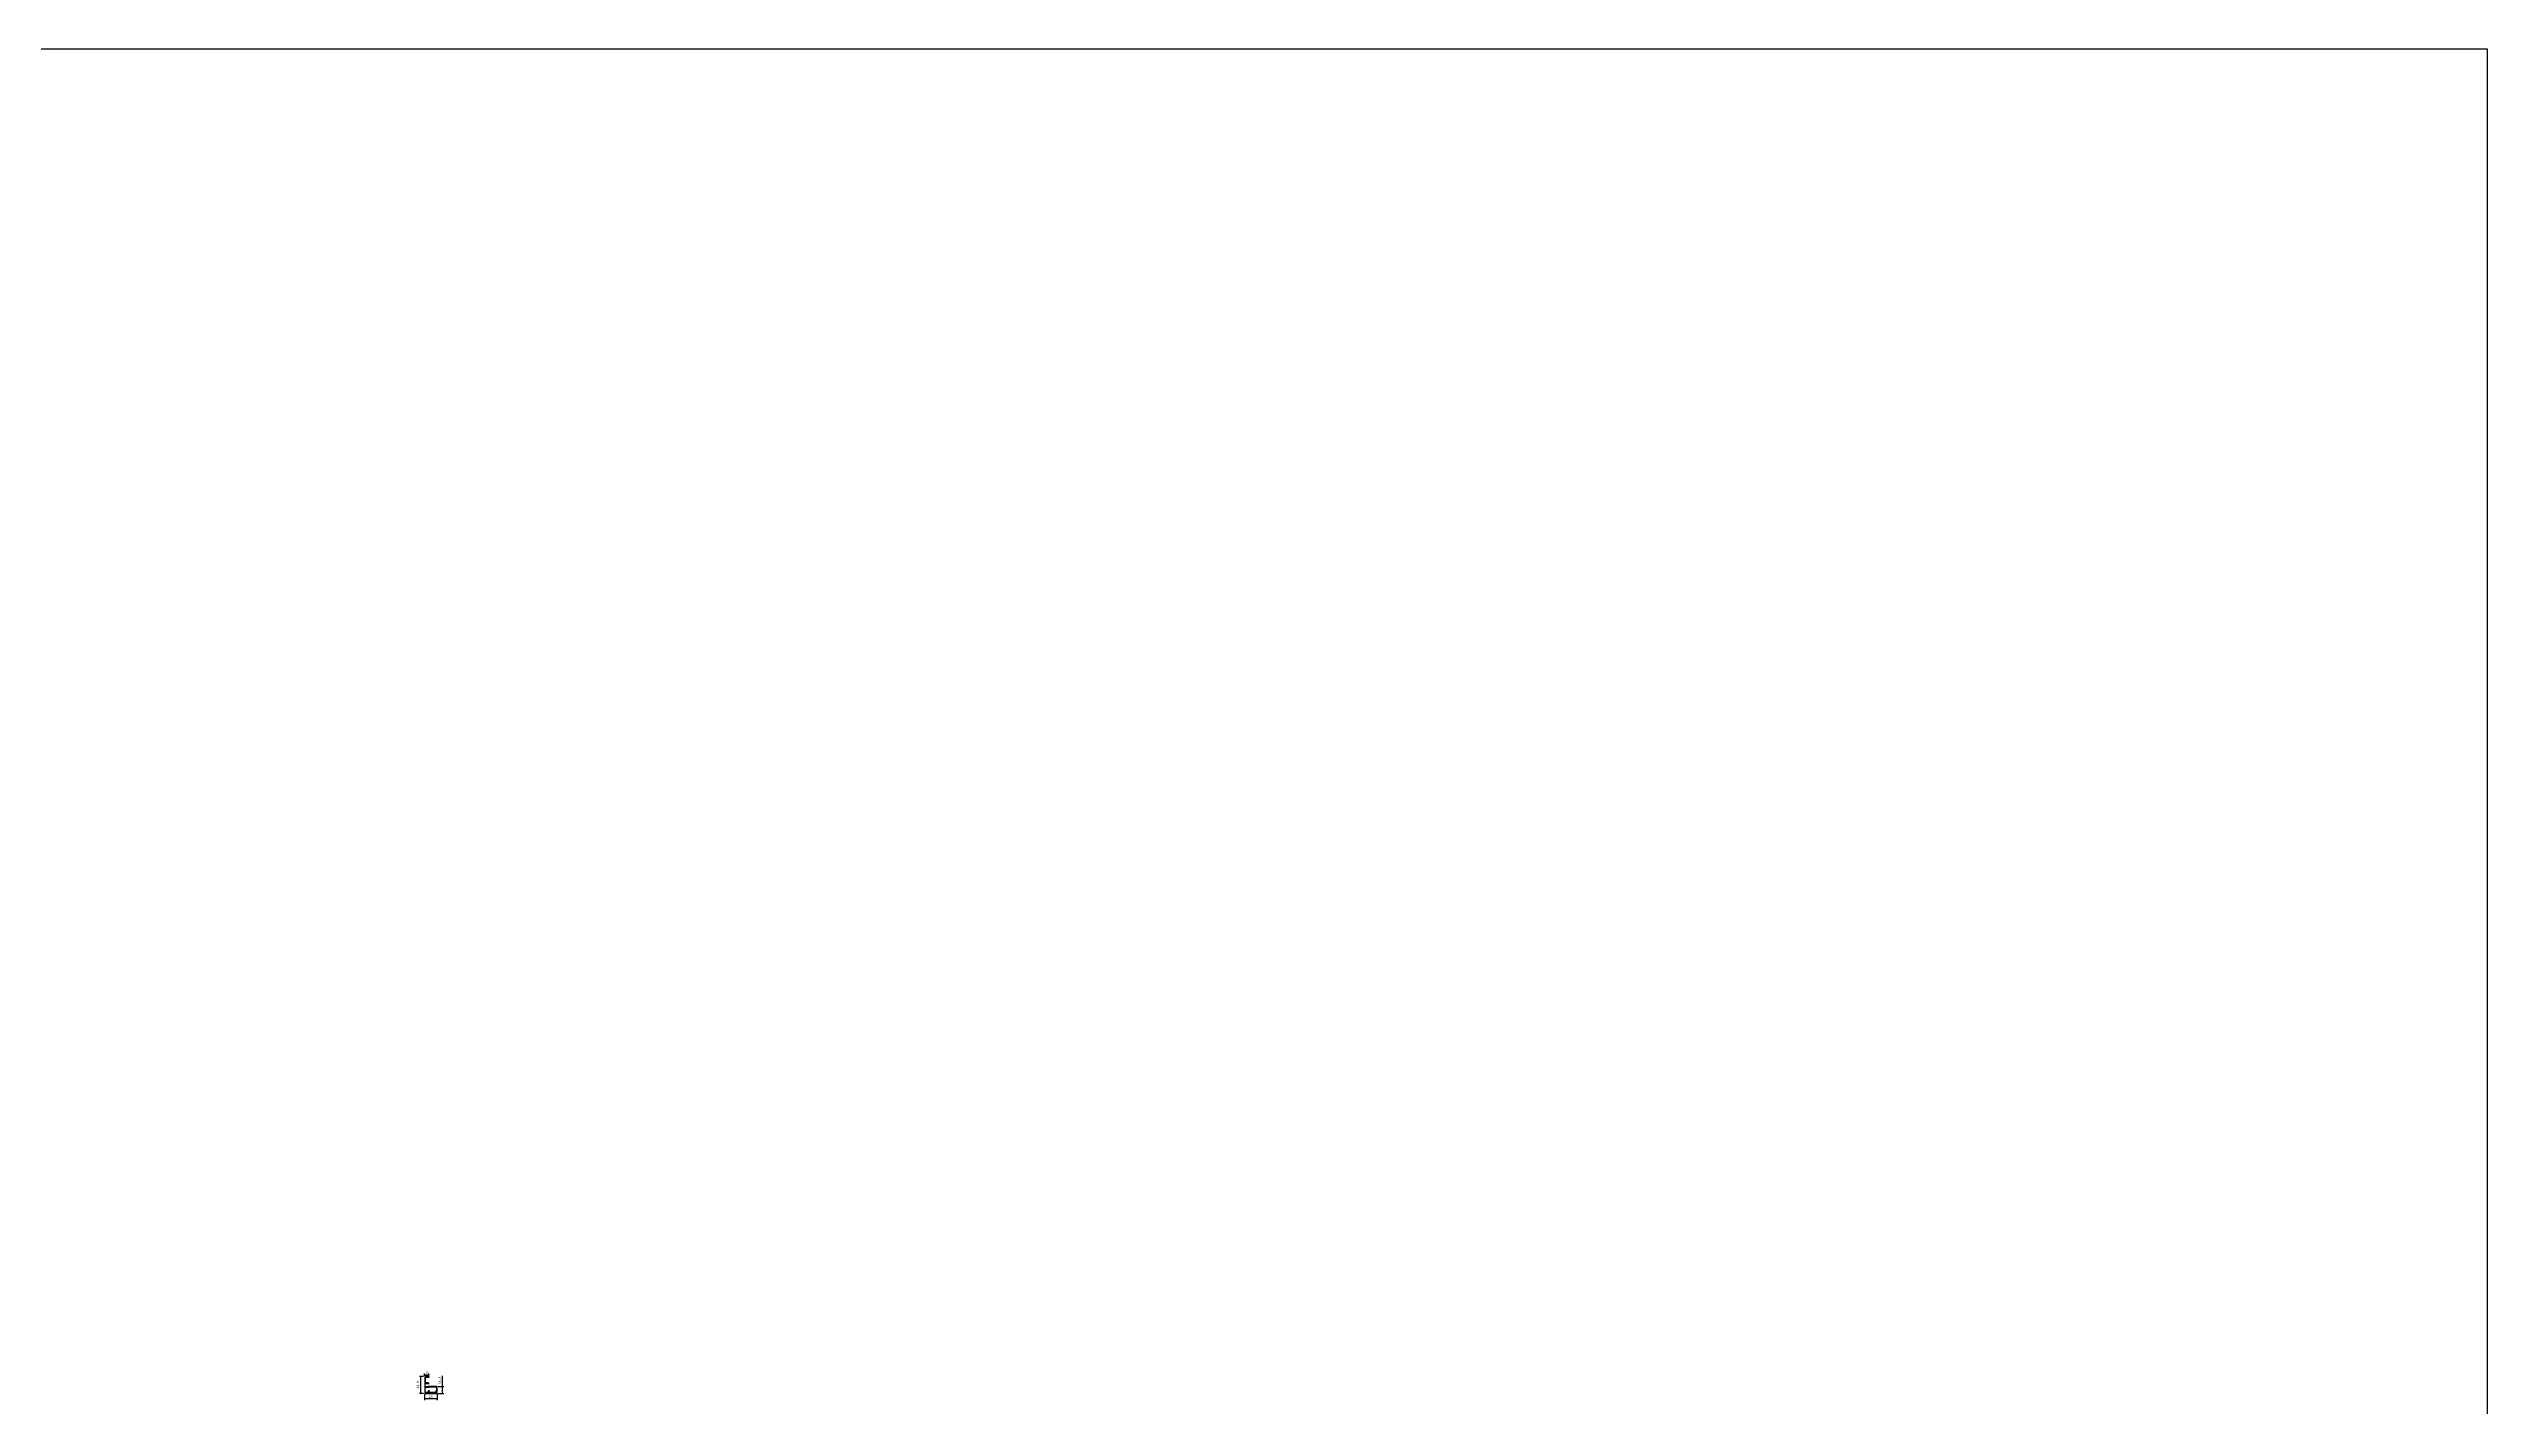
# Model space of a CAD drawing. Header units: millimetres. Extents: x -44117 to 256353, y -2095463 to 65325.
# Drawn here: x 80979 to 91162, y 10368 to 16036 of the extents above; entities that cross this region are included whole.
import ezdxf

# ---------------------------------------------------------------- set-up
doc = ezdxf.new("R2010")
doc.units = ezdxf.units.MM
doc.header["$LTSCALE"] = 10
doc.dimstyles.new('ISO-25', dxfattribs={"dimtxt": 2.5, "dimasz": 2.5, "dimexe": 1, "dimexo": 1, "dimtad": 1, "dimtxsty": 'Standard', "dimblk": 'ARCHTICK', "dimcen": 2.5, "dimadec": 0, "dimazin": 0, "dimtfac": 1, "dimtmove": 0, "dimatfit": 3, "dimfxl": 0, "dimarcsym": 0})

# ---------------------------------------------------------------- blocks, each defined once
blk = doc.blocks.new('_ArchTick')
at = {"color": 0, "linetype": 'ByBlock', "const_width": 0.15}
blk.add_lwpolyline([(-0.5, -0.5), (0.5, 0.5)], dxfattribs=at)
blk = doc.blocks.new('*D7285')
at = {"color": 4, "lineweight": -2}
for p, q in [((82549, 10419), (82549, 10394)), ((82601, 10399), (82549, 10399)), ((82601, 10419), (82601, 10394))]:
    blk.add_line(p, q, dxfattribs=at)
at = {"layer": 'Defpoints', "color": 0}
for p in [(82549, 10424), (82549, 10399), (82601, 10424)]:
    blk.add_point(p, dxfattribs=at)
at = {"color": 4, "lineweight": -2, "xscale": 6, "yscale": 6, "zscale": 6, "rotation": 180}
blk.add_blockref('_ArchTick', (82549, 10399), dxfattribs=at)
at = {"color": 4, "lineweight": -2, "xscale": 6, "yscale": 6, "zscale": 6}
blk.add_blockref('_ArchTick', (82601, 10399), dxfattribs=at)
at = {"color": 6, "insert": (82575, 10409), "char_height": 10, "attachment_point": 5}
blk.add_mtext('26', dxfattribs=at)
blk = doc.blocks.new('*D7286')
at = {"color": 4, "lineweight": -2}
for p, q in [((82624, 10451), (82624, 10495)), ((82605, 10451), (82629, 10451)), ((82605, 10422), (82629, 10422)), ((82624, 10422), (82624, 10451))]:
    blk.add_line(p, q, dxfattribs=at)
at = {"layer": 'Defpoints', "color": 0}
for p in [(82600, 10451), (82600, 10422), (82624, 10451)]:
    blk.add_point(p, dxfattribs=at)
at = {"color": 4, "lineweight": -2, "xscale": 6, "yscale": 6, "zscale": 6}
for p, rotation in [((82624, 10451), 90), ((82624, 10422), 270)]:
    blk.add_blockref('_ArchTick', p, dxfattribs=dict(at, rotation=rotation))
at = {"color": 6, "insert": (82613, 10476), "char_height": 10, "attachment_point": 5, "rotation": 90}
blk.add_mtext('14,3', dxfattribs=at)
blk = doc.blocks.new('*D7287')
at = {"color": 4, "lineweight": -2}
for p, q in [((82545, 10492), (82528, 10492)), ((82533, 10422), (82533, 10492)), ((82545, 10422), (82528, 10422))]:
    blk.add_line(p, q, dxfattribs=at)
at = {"layer": 'Defpoints', "color": 0}
for p in [(82533, 10492), (82550, 10492), (82550, 10422)]:
    blk.add_point(p, dxfattribs=at)
at = {"color": 4, "lineweight": -2, "xscale": 6, "yscale": 6, "zscale": 6}
for p, rotation in [((82533, 10492), 90), ((82533, 10422), 270)]:
    blk.add_blockref('_ArchTick', p, dxfattribs=dict(at, rotation=rotation))
at = {"color": 6, "insert": (82522, 10457), "char_height": 10, "attachment_point": 5, "rotation": 90}
blk.add_mtext('34,9', dxfattribs=at)
blk = doc.blocks.new('*D7288')
at = {"color": 4, "lineweight": -2}
for p, q in [((82549, 10496), (82549, 10505)), ((82549, 10500), (82567, 10500)), ((82567, 10496), (82567, 10505))]:
    blk.add_line(p, q, dxfattribs=at)
at = {"layer": 'Defpoints', "color": 0}
for p in [(82549, 10491), (82567, 10500), (82567, 10491)]:
    blk.add_point(p, dxfattribs=at)
at = {"color": 4, "lineweight": -2, "xscale": 6, "yscale": 6, "zscale": 6, "rotation": 180}
blk.add_blockref('_ArchTick', (82549, 10500), dxfattribs=at)
at = {"color": 4, "lineweight": -2, "xscale": 6, "yscale": 6, "zscale": 6}
blk.add_blockref('_ArchTick', (82567, 10500), dxfattribs=at)
at = {"color": 6, "insert": (82558, 10510), "char_height": 10, "attachment_point": 5}
blk.add_mtext('9', dxfattribs=at)

msp = doc.modelspace()

# ---------------------------------------------------------------- linework, layer by layer
msp.add_lwpolyline([(55807.15874, 16035.57311), (91162.2911, 16035.57311), (91162.2911, 1789.18038), (55807.15874, 1789.18038)], close=True)
at = {"color": 7, "elevation": 0}
msp.add_lwpolyline([(82601.49946, 10423.19262), (82601.49946, 10427.49262), (82600.89946, 10428.09262), (82601.49946, 10428.69262), (82600.89946, 10429.29262), (82601.49946, 10429.89262), (82600.89946, 10430.49262), (82601.49946, 10431.09262), (82600.89946, 10431.69262), (82601.49946, 10432.29262), (82600.89946, 10432.89262), (82601.49946, 10433.49262), (82600.89946, 10434.09262), (82601.49946, 10434.69262), (82600.89946, 10435.29262), (82601.49946, 10435.89262), (82600.89946, 10436.49262), (82601.49946, 10437.09262), (82600.89946, 10437.69262), (82601.49946, 10438.29262), (82600.89946, 10438.89262), (82601.49946, 10439.49262), (82600.89946, 10440.09262), (82601.49946, 10440.69262), (82600.89946, 10441.29262), (82601.49946, 10441.89262), (82600.89946, 10442.49262), (82601.49946, 10443.09262), (82600.89946, 10443.69262), (82601.49946, 10444.29262), (82600.89946, 10444.89262), (82601.49946, 10445.49262), (82601.49946, 10449.79262, 0.4142135624), (82600.49946, 10450.79262), (82564.49946, 10450.79262, 0.4142135624), (82563.89946, 10450.19262), (82563.89946, 10449.99262, -0.4142135624), (82563.49946, 10449.59262), (82552.49946, 10449.59262, -0.4142135624), (82551.89946, 10450.19262), (82551.89946, 10463.39262, -0.4142135624), (82552.49946, 10463.99262), (82563.49946, 10463.99262, -0.4142135624), (82563.89946, 10463.59262), (82563.89946, 10463.39262, 0.4142135624), (82564.49946, 10462.79262), (82566.89946, 10462.79262, 0.855700792), (82567.08274, 10463.96394), (82563.40065, 10465.99262), (82552.49946, 10465.99262), (82552.49946, 10482.63303, -0.4173893777), (82559.53484, 10489.59262), (82560.54876, 10489.59262, 0.118515719), (82561.09421, 10489.72375, -0.2466321039), (82562.02411, 10489.71282, 0.2301863539), (82563.07341, 10489.71282), (82563.07341, 10489.71282, -0.2466321039), (82564.00331, 10489.72375, 0.2404082058), (82565.09421, 10489.72375, -0.2466321039), (82566.02411, 10489.71282, 0.1244779229), (82566.49946, 10489.59262, 0.4142135624), (82567.49946, 10490.59262), (82567.49946, 10490.99262, 0.4142135624), (82566.49946, 10491.99262), (82550.49946, 10491.99262, 0.4142135624), (82549.49946, 10490.99262), (82549.49946, 10422.79262, 0.4142135624), (82550.09946, 10422.19262), (82600.49946, 10422.19262, 0.4142135624), (82601.49946, 10423.19262)], format="xyb", dxfattribs=at)
at = {"color": 7}
msp.add_lwpolyline([(82565.29946, 10447.59262, 0.414213547), (82565.89946, 10448.19262), (82565.89946, 10448.39262, -0.4142135624), (82566.29946, 10448.79262), (82598.39946, 10448.79262, -0.4142135624), (82598.99946, 10448.19262), (82598.99946, 10432.79262, -0.4142135624), (82598.39946, 10432.19262), (82595.99946, 10432.19262, 0.4142135624), (82595.39946, 10431.59262), (82595.39946, 10431.19262, 0.4142135624), (82595.99946, 10430.59262), (82598.39946, 10430.59262, -0.4142135624), (82598.99946, 10429.99262), (82598.99946, 10426.19262, -0.4142135624), (82598.39946, 10425.59262), (82565.89946, 10425.59262, -0.4142135624), (82565.29946, 10426.19262), (82565.29946, 10429.99262, -0.4142135624), (82565.89946, 10430.59262), (82568.29946, 10430.59262, 0.4142135624), (82568.89946, 10431.19262), (82568.89946, 10431.59262, 0.4142135624), (82568.29946, 10432.19262), (82563.89946, 10432.19262, 0.4142135624), (82563.29946, 10431.59262), (82563.29946, 10426.19141, -0.4142135624), (82562.69946, 10425.59141), (82555.1646, 10425.59141, -0.1479411349), (82554.83203, 10425.69202, 0.3444690404), (82554.09513, 10425.63592), (82552.90379, 10424.54932, -0.6516899091), (82551.89946, 10424.99262), (82551.89946, 10446.99262, -0.651689909), (82552.90379, 10447.43592), (82554.09513, 10446.34932, 0.6516899091), (82555.09946, 10446.79262), (82555.09946, 10447.19262, -0.4142135328), (82555.49946, 10447.59262), (82565.30019, 10447.59262)], format="xyb", dxfattribs=at)

# ---------------------------------------------------------------- dimensions: what is measured, and where the dimension line sits
for base, p1, p2, picture, middle in [((82532.64052, 10491.99262, 0), (82550.09946, 10422.19262, 0), (82550.49946, 10491.99262, 0), '*D7287', (82521.80718, 10457.09262, 0)), ((82623.77713, 10450.79262, 0), (82600.49946, 10422.19262, 0), (82600.49946, 10450.79262, 0), '*D7286', (82612.9438, 10475.95929, 0))]:
    dim = msp.add_linear_dim(base=base, p1=p1, p2=p2, angle=90, dimstyle='ISO-25', override={"dimscale": 5, "dimtxt": 2, "dimasz": 1.2, "dimexo": 1, "dimgap": 1, "dimlfac": 0.5, "dimcen": 1, "dimclrd": 4, "dimclre": 4, "dimclrt": 6, "dimazin": 2})
    dim.commit()
    dim.dimension.update_dxf_attribs({"geometry": picture, "text_midpoint": middle})
for base, p1, p2, picture, middle in [((82567.49946, 10500.09408, 0), (82549.49946, 10490.79262, 0), (82567.49946, 10490.59262, 0), '*D7288', (82558.49946, 10510.09408, 0)), ((82549.49946, 10398.67002, 0), (82601.49946, 10424.49262, 0), (82549.49946, 10424.49262, 0), '*D7285', (82575.49946, 10408.67002, 0))]:
    dim = msp.add_linear_dim(base=base, p1=p1, p2=p2, dimstyle='ISO-25', override={"dimscale": 5, "dimtxt": 2, "dimasz": 1.2, "dimexo": 1, "dimgap": 1, "dimlfac": 0.5, "dimcen": 1, "dimclrd": 4, "dimclre": 4, "dimclrt": 6, "dimazin": 2})
    dim.commit()
    dim.dimension.update_dxf_attribs({"geometry": picture, "text_midpoint": middle})

doc.saveas('drawing.dxf')
